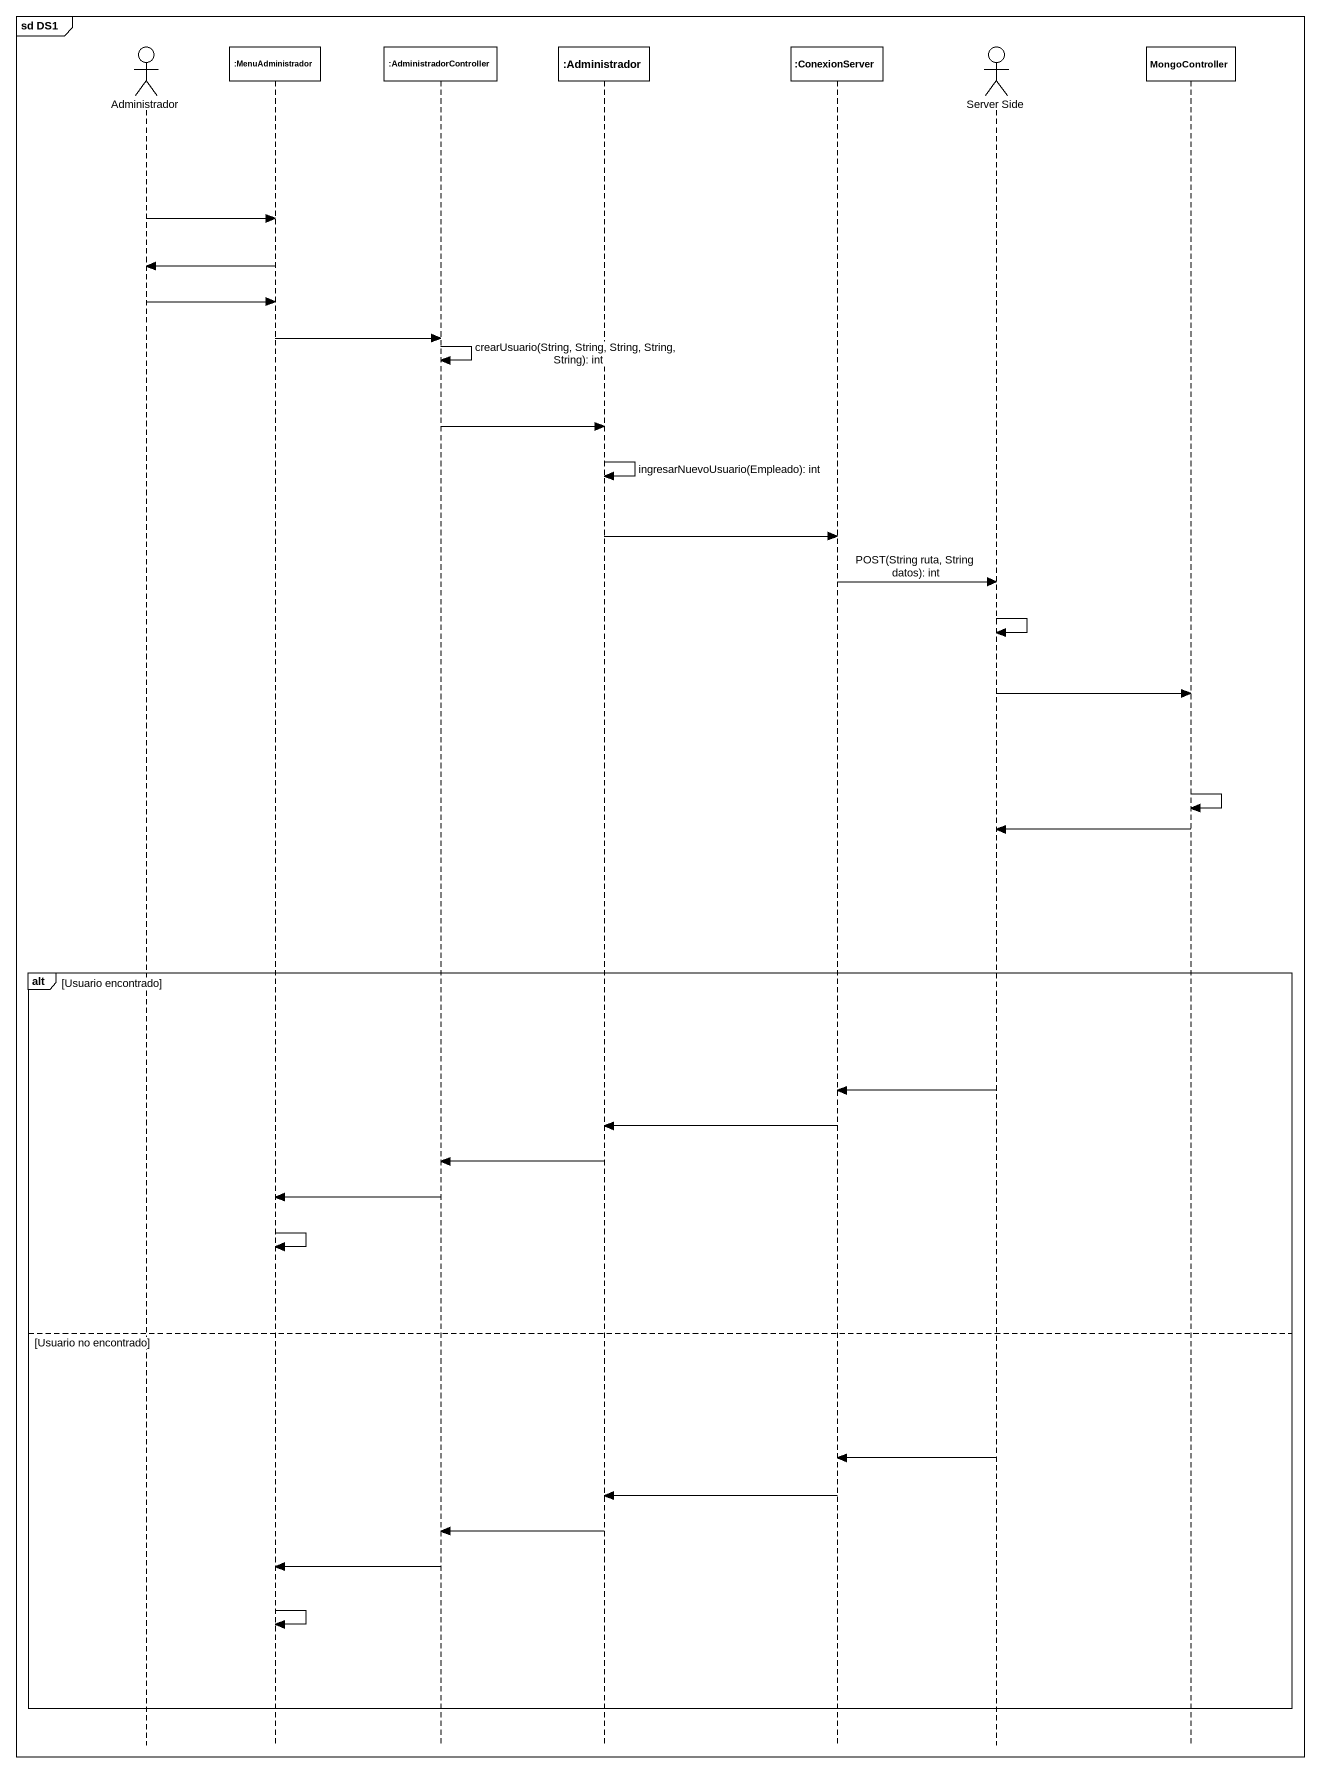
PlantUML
@startuml
mainframe sd DS1
hide footbox
actor Administrador
participant ":MenuAdministrador" as MenuAdministrador
participant ":AdministradorController" as AdministradorController
participant ":Administrador" as Administrador_2
participant ":ConexionServer" as ConexionServer
actor "Server Side" as Server_Side
participant MongoController

Administrador -> MenuAdministrador
MenuAdministrador -> Administrador
Administrador -> MenuAdministrador
MenuAdministrador -> AdministradorController
AdministradorController -> AdministradorController : crearUsuario(String, String, String, String, String): int
AdministradorController -> Administrador_2
Administrador_2 -> Administrador_2 : ingresarNuevoUsuario(Empleado): int
Administrador_2 -> ConexionServer
ConexionServer -> Server_Side : POST(String ruta, String datos): int
Server_Side -> Server_Side
Server_Side -> MongoController
MongoController -> MongoController
MongoController -> Server_Side
alt Usuario encontrado
  Server_Side -> ConexionServer
  ConexionServer -> Administrador_2
  Administrador_2 -> AdministradorController
  AdministradorController -> MenuAdministrador
  MenuAdministrador -> MenuAdministrador
else Usuario no encontrado
  Server_Side -> ConexionServer
  ConexionServer -> Administrador_2
  Administrador_2 -> AdministradorController
  AdministradorController -> MenuAdministrador
  MenuAdministrador -> MenuAdministrador
end
@enduml
